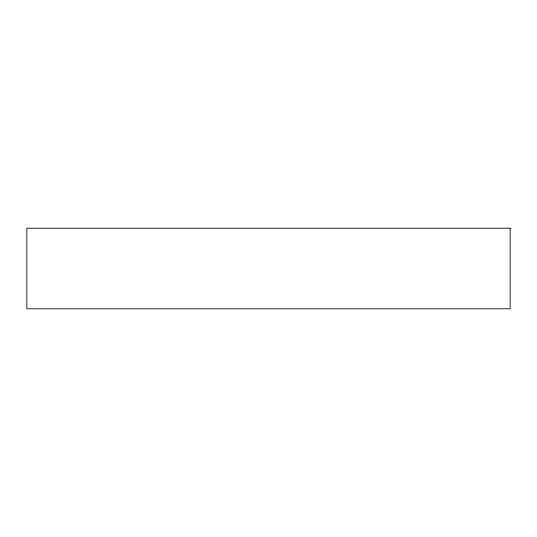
<?xml version="1.0" encoding="UTF-8"?>
<svg xmlns="http://www.w3.org/2000/svg" width="537" height="537" viewBox="0 0 537 537"><rect width="100%" height="100%" fill="white"/><g stroke="black" fill="none" stroke-linecap="round" stroke-linejoin="round"><path stroke-width="0.81" d="M510.15 228.225L26.85 228.225L26.85 308.775L510.15 308.775L510.15 228.225"/></g></svg>
